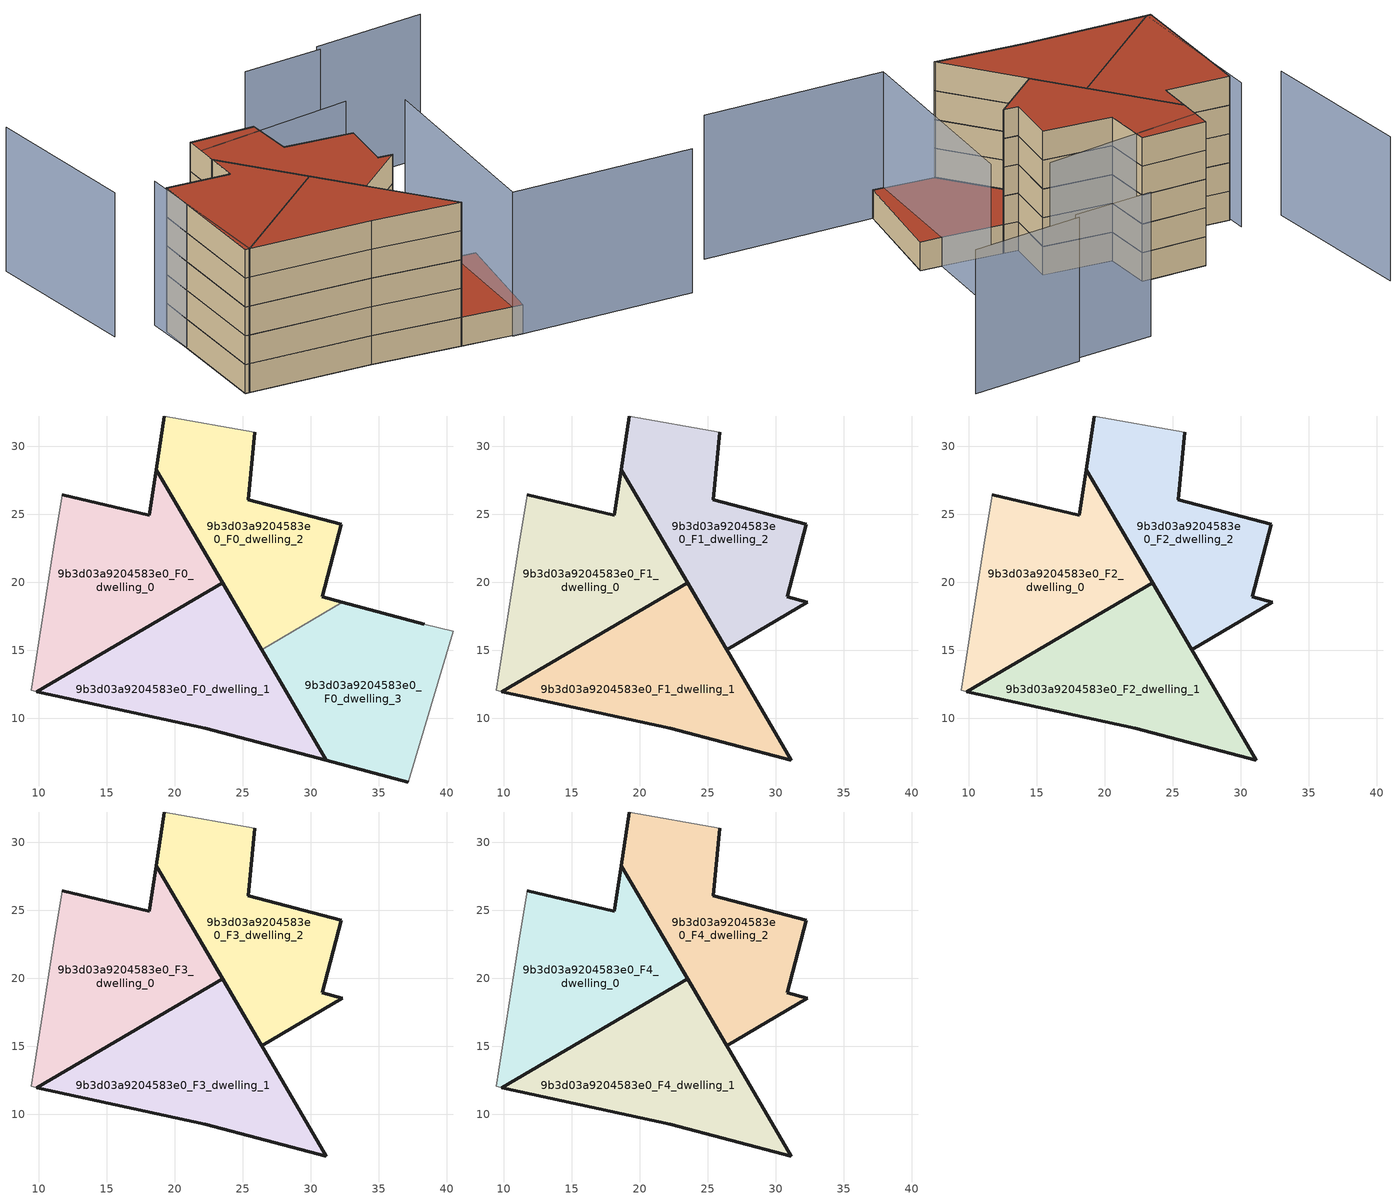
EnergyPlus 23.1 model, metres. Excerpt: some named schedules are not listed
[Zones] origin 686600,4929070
9b3d03a9204583e0_F0_dwelling_0
 floor ground (EU_floor_Construction): 23.51,19.96 18.63,28.3 18.1,24.92 11.71,26.46 11.09,22.67 9.44,12.04 9.85,11.96 z0
 wall outside (EU_wall_Construction): 11.71,26.46 18.1,24.92 18.63,28.3 23.51,19.96 9.85,11.96 z0:3
 wall adiabatic (EU_wall_Construction): 9.85,11.96 9.44,12.04 11.09,22.67 11.71,26.46 z0:3
9b3d03a9204583e0_F0_dwelling_1
 floor ground (EU_floor_Construction): 31.16,6.91 23.51,19.96 9.85,11.96 22.26,9.26 z0
 wall outside (EU_wall_Construction): 22.26,9.26 9.85,11.96 23.51,19.96 31.16,6.91 22.26,9.26 z0:3
9b3d03a9204583e0_F0_dwelling_2
 floor ground (EU_floor_Construction): 32.33,18.53 30.86,18.92 32.27,24.27 25.42,26.06 25.9,31.06 19.23,32.24 18.63,28.3 26.39,15.05 z0
 wall outside (EU_wall_Construction): 26.39,15.05 18.63,28.3 19.23,32.24 / 25.9,31.06 25.42,26.06 32.27,24.27 30.86,18.92 32.33,18.53 z0:3
 wall adiabatic (EU_wall_Construction): 19.23,32.24 25.9,31.06 z0:3
 wall to 9b3d03a9204583e0_F0_dwelling_3 (EU_wall_Construction): 32.33,18.53 26.39,15.05 z0:3
9b3d03a9204583e0_F0_dwelling_3
 floor ground (EU_floor_Construction): 37.19,5.3 40.49,16.4 38.36,16.9 32.33,18.53 26.39,15.05 31.16,6.91 z0
 wall outside (EU_wall_Construction): 37.19,5.3 31.16,6.91 26.39,15.05 / 32.33,18.53 38.36,16.9 z0:3
 wall adiabatic (EU_wall_Construction): 38.36,16.9 40.49,16.4 37.19,5.3 z0:3
 roof outside (EU_roof_Construction): 40.49,16.4 37.19,5.3 31.16,6.91 26.39,15.05 32.33,18.53 38.36,16.9 z3
9b3d03a9204583e0_F1_dwelling_0
 floor to 9b3d03a9204583e0_F0_dwelling_0 (EU_floor_Construction): 23.51,19.96 18.63,28.3 18.1,24.92 11.71,26.46 11.09,22.67 9.44,12.04 9.85,11.96 z3
 wall outside (EU_wall_Construction): 11.71,26.46 18.1,24.92 18.63,28.3 23.51,19.96 9.85,11.96 z3:6
 wall adiabatic (EU_wall_Construction): 9.85,11.96 9.44,12.04 11.09,22.67 11.71,26.46 z3:6
9b3d03a9204583e0_F1_dwelling_1
 floor to 9b3d03a9204583e0_F0_dwelling_1 (EU_floor_Construction): 31.16,6.91 23.51,19.96 9.85,11.96 22.25,9.26 z3
 wall outside (EU_wall_Construction): 22.26,9.26 9.85,11.96 23.51,19.96 31.16,6.91 22.26,9.26 z3:6
9b3d03a9204583e0_F1_dwelling_2
 floor to 9b3d03a9204583e0_F0_dwelling_2 (EU_floor_Construction): 32.33,18.53 30.86,18.92 32.26,24.27 25.42,26.06 25.9,31.06 19.23,32.24 18.63,28.3 26.39,15.05 z3
 wall outside (EU_wall_Construction): 25.9,31.06 25.42,26.06 32.27,24.27 30.86,18.92 32.33,18.53 26.39,15.05 18.63,28.3 19.23,32.24 z3:6
 wall adiabatic (EU_wall_Construction): 19.23,32.24 25.9,31.06 z3:6
9b3d03a9204583e0_F2_dwelling_0
 floor to 9b3d03a9204583e0_F1_dwelling_0 (EU_floor_Construction): 23.51,19.96 18.63,28.3 18.1,24.92 11.71,26.46 11.09,22.67 9.44,12.04 9.85,11.96 z6
 wall outside (EU_wall_Construction): 11.71,26.46 18.1,24.92 18.63,28.3 23.51,19.96 9.85,11.96 z6:9
 wall adiabatic (EU_wall_Construction): 9.85,11.96 9.44,12.04 11.09,22.67 11.71,26.46 z6:9
9b3d03a9204583e0_F2_dwelling_1
 floor to 9b3d03a9204583e0_F1_dwelling_1 (EU_floor_Construction): 31.16,6.91 23.51,19.96 9.85,11.96 22.25,9.26 z6
 wall outside (EU_wall_Construction): 22.26,9.26 9.85,11.96 23.51,19.96 31.16,6.91 22.26,9.26 z6:9
9b3d03a9204583e0_F2_dwelling_2
 floor to 9b3d03a9204583e0_F1_dwelling_2 (EU_floor_Construction): 32.33,18.53 30.86,18.92 32.26,24.27 25.42,26.06 25.9,31.06 19.23,32.24 18.63,28.3 26.39,15.05 z6
 wall outside (EU_wall_Construction): 25.9,31.06 25.42,26.06 32.27,24.27 30.86,18.92 32.33,18.53 26.39,15.05 18.63,28.3 19.23,32.24 z6:9
 wall adiabatic (EU_wall_Construction): 19.23,32.24 25.9,31.06 z6:9
9b3d03a9204583e0_F3_dwelling_0
 floor to 9b3d03a9204583e0_F2_dwelling_0 (EU_floor_Construction): 23.51,19.96 18.63,28.3 18.1,24.92 11.71,26.46 11.09,22.67 9.44,12.04 9.85,11.96 z9
 wall outside (EU_wall_Construction): 11.71,26.46 18.1,24.92 18.63,28.3 23.51,19.96 9.85,11.96 z9:12
 wall adiabatic (EU_wall_Construction): 9.85,11.96 9.44,12.04 11.09,22.67 11.71,26.46 z9:12
9b3d03a9204583e0_F3_dwelling_1
 floor to 9b3d03a9204583e0_F2_dwelling_1 (EU_floor_Construction): 31.16,6.91 23.51,19.96 9.85,11.96 22.25,9.26 z9
 wall outside (EU_wall_Construction): 22.26,9.26 9.85,11.96 23.51,19.96 31.16,6.91 22.26,9.26 z9:12
9b3d03a9204583e0_F3_dwelling_2
 floor to 9b3d03a9204583e0_F2_dwelling_2 (EU_floor_Construction): 32.33,18.53 30.86,18.92 32.26,24.27 25.42,26.06 25.9,31.06 19.23,32.24 18.63,28.3 26.39,15.05 z9
 wall outside (EU_wall_Construction): 25.9,31.06 25.42,26.06 32.27,24.27 30.86,18.92 32.33,18.53 26.39,15.05 18.63,28.3 19.23,32.24 z9:12
 wall adiabatic (EU_wall_Construction): 19.23,32.24 25.9,31.06 z9:12
9b3d03a9204583e0_F4_dwelling_0
 floor to 9b3d03a9204583e0_F3_dwelling_0 (EU_floor_Construction): 23.51,19.96 18.63,28.3 18.1,24.92 11.71,26.46 11.09,22.67 9.44,12.04 9.85,11.96 z12
 wall outside (EU_wall_Construction): 11.71,26.46 18.1,24.92 18.63,28.3 23.51,19.96 9.85,11.96 z12:15
 wall adiabatic (EU_wall_Construction): 9.85,11.96 9.44,12.04 11.09,22.67 11.71,26.46 z12:15
 roof outside (EU_roof_Construction): 18.63,28.3 23.51,19.96 9.85,11.96 9.44,12.04 11.09,22.67 11.71,26.46 18.1,24.92 z15
9b3d03a9204583e0_F4_dwelling_1
 floor to 9b3d03a9204583e0_F3_dwelling_1 (EU_floor_Construction): 31.16,6.91 23.51,19.96 9.85,11.96 22.25,9.26 z12
 wall outside (EU_wall_Construction): 22.26,9.26 9.85,11.96 23.51,19.96 31.16,6.91 22.26,9.26 z12:15
 roof outside (EU_roof_Construction): 23.51,19.96 31.16,6.91 22.26,9.26 9.85,11.96 z15
9b3d03a9204583e0_F4_dwelling_2
 floor to 9b3d03a9204583e0_F3_dwelling_2 (EU_floor_Construction): 32.33,18.53 30.86,18.92 32.26,24.27 25.42,26.06 25.9,31.06 19.23,32.24 18.63,28.3 26.39,15.05 z12
 wall outside (EU_wall_Construction): 25.9,31.06 25.42,26.06 32.27,24.27 30.86,18.92 32.33,18.53 26.39,15.05 18.63,28.3 19.23,32.24 z12:15
 wall adiabatic (EU_wall_Construction): 19.23,32.24 25.9,31.06 z12:15
 roof outside (EU_roof_Construction): 25.9,31.06 25.42,26.06 32.27,24.27 30.86,18.92 32.33,18.53 26.39,15.05 18.63,28.3 19.23,32.24 z15
shading: 54.57,1.88 36.12,5.52 / 36.12,5.52 40.25,26.46 / 11.71,28.15 9.87,12 / 7.94,45.43 7.31,28.66 / 35.77,29.68 19.16,30.33 / 52.29,39.07 40.65,39.98 / 40.58,39.37 32.35,40.25 z0:15
[Building]
EU S2 Campaign: North Axis=0; Terrain=City; Solar Distribution=FullExterior
[Site:Location]
Bologna: Latitude=44.5; Longitude=11.25; Time Zone=1; Elevation=37
[SizingPeriod:WeatherFileDays]
AnnualSizingPeriod: Begin Month=1; Begin Day of Month=1; End Month=12; End Day of Month=31; Day of Week for Start Day=Monday; Use Weather File Daylight Saving Period=No; Use Weather File Rain and Snow Indicators=No
[MATERIAL]
EU_InternalMass_Material: Roughness=MediumRough; Thickness=0.1; Conductivity=1; Density=1800; Specific Heat=900; Thermal Absorptance=0.9; Solar Absorptance=0.7; Visible Absorptance=0.7
[MATERIAL:NOMASS] Roughness=MediumRough; Thermal Absorptance=0.9; Solar Absorptance=0.7; Visible Absorptance=0.7
Name | Thermal Resistance
EU_wall_NoMass | 0.905828
EU_roof_NoMass | 0.37593
EU_floor_NoMass | 0.67114
[CONSTRUCTION]
EU_wall_Construction: EU_wall_NoMass
EU_roof_Construction: EU_roof_NoMass
EU_floor_Construction: EU_floor_NoMass
EU_InternalMass_Construction: EU_InternalMass_Material
[ZONE] Type=1; Multiplier=1; Ceiling Height=autocalculate; Floor Area=autocalculate; Part of Total Floor Area=Yes
Name | Volume
9b3d03a9204583e0_F0_dwelling_0; 9b3d03a9204583e0_F1_dwelling_0; 9b3d03a9204583e0_F2_dwelling_0; 9b3d03a9204583e0_F3_dwelling_0; 9b3d03a9204583e0_F4_dwelling_0 | 351.341
9b3d03a9204583e0_F0_dwelling_1 | 351.325
9b3d03a9204583e0_F1_dwelling_1; 9b3d03a9204583e0_F2_dwelling_1; 9b3d03a9204583e0_F3_dwelling_1; 9b3d03a9204583e0_F4_dwelling_1 | 351.324
9b3d03a9204583e0_F0_dwelling_2 | 351.349
9b3d03a9204583e0_F1_dwelling_2; 9b3d03a9204583e0_F2_dwelling_2; 9b3d03a9204583e0_F3_dwelling_2; 9b3d03a9204583e0_F4_dwelling_2 | 351.348
9b3d03a9204583e0_F0_dwelling_3 | 351.365
[INTERNALMASS] Construction=EU_InternalMass_Construction
Name | Zone or ZoneList | Surface Area
9b3d03a9204583e0_F0_dwelling_0_EU_InternalMass | 9b3d03a9204583e0_F0_dwelling_0 | 117.114
9b3d03a9204583e0_F0_dwelling_1_EU_InternalMass | 9b3d03a9204583e0_F0_dwelling_1 | 117.11
9b3d03a9204583e0_F0_dwelling_2_EU_InternalMass | 9b3d03a9204583e0_F0_dwelling_2 | 117.118
9b3d03a9204583e0_F0_dwelling_3_EU_InternalMass | 9b3d03a9204583e0_F0_dwelling_3 | 117.122
9b3d03a9204583e0_F1_dwelling_0_EU_InternalMass | 9b3d03a9204583e0_F1_dwelling_0 | 156.155
9b3d03a9204583e0_F1_dwelling_1_EU_InternalMass | 9b3d03a9204583e0_F1_dwelling_1 | 156.144
9b3d03a9204583e0_F1_dwelling_2_EU_InternalMass | 9b3d03a9204583e0_F1_dwelling_2 | 156.165
9b3d03a9204583e0_F2_dwelling_0_EU_InternalMass | 9b3d03a9204583e0_F2_dwelling_0 | 156.155
9b3d03a9204583e0_F2_dwelling_1_EU_InternalMass | 9b3d03a9204583e0_F2_dwelling_1 | 156.144
9b3d03a9204583e0_F2_dwelling_2_EU_InternalMass | 9b3d03a9204583e0_F2_dwelling_2 | 156.165
9b3d03a9204583e0_F3_dwelling_0_EU_InternalMass | 9b3d03a9204583e0_F3_dwelling_0 | 156.155
9b3d03a9204583e0_F3_dwelling_1_EU_InternalMass | 9b3d03a9204583e0_F3_dwelling_1 | 156.144
9b3d03a9204583e0_F3_dwelling_2_EU_InternalMass | 9b3d03a9204583e0_F3_dwelling_2 | 156.165
9b3d03a9204583e0_F4_dwelling_0_EU_InternalMass | 9b3d03a9204583e0_F4_dwelling_0 | 156.155
9b3d03a9204583e0_F4_dwelling_1_EU_InternalMass | 9b3d03a9204583e0_F4_dwelling_1 | 156.144
9b3d03a9204583e0_F4_dwelling_2_EU_InternalMass | 9b3d03a9204583e0_F4_dwelling_2 | 156.165
[OTHEREQUIPMENT] Fuel Type=Electricity; Design Level Calculation Method=Watts/Area; Power per Zone Floor Area=1; Fraction Latent=0; Fraction Radiant=0; Fraction Lost=0; Carbon Dioxide Generation Rate=0; EndUse Subcategory=EU_Step8_InternalGains
Name | Zone or ZoneList or Space or SpaceList | Schedule
EU_Step8_InternalGain_9b3d03a9204583e0_F0_dwelling_0_f000 | 9b3d03a9204583e0_F0_dwelling_0 | EU_Step8_GainSchedule_9b3d03a9204583e0_F0_dwelling_0_f000
EU_Step8_InternalGain_9b3d03a9204583e0_F0_dwelling_1_f000 | 9b3d03a9204583e0_F0_dwelling_1 | EU_Step8_GainSchedule_9b3d03a9204583e0_F0_dwelling_1_f000
EU_Step8_InternalGain_9b3d03a9204583e0_F0_dwelling_2_f000 | 9b3d03a9204583e0_F0_dwelling_2 | EU_Step8_GainSchedule_9b3d03a9204583e0_F0_dwelling_2_f000
EU_Step8_InternalGain_9b3d03a9204583e0_F0_dwelling_3_f000 | 9b3d03a9204583e0_F0_dwelling_3 | EU_Step8_GainSchedule_9b3d03a9204583e0_F0_dwelling_3_f000
EU_Step8_InternalGain_9b3d03a9204583e0_F1_dwelling_0_f000 | 9b3d03a9204583e0_F1_dwelling_0 | EU_Step8_GainSchedule_9b3d03a9204583e0_F1_dwelling_0_f000
EU_Step8_InternalGain_9b3d03a9204583e0_F1_dwelling_1_f000 | 9b3d03a9204583e0_F1_dwelling_1 | EU_Step8_GainSchedule_9b3d03a9204583e0_F1_dwelling_1_f000
EU_Step8_InternalGain_9b3d03a9204583e0_F1_dwelling_2_f000 | 9b3d03a9204583e0_F1_dwelling_2 | EU_Step8_GainSchedule_9b3d03a9204583e0_F1_dwelling_2_f000
EU_Step8_InternalGain_9b3d03a9204583e0_F2_dwelling_0_f000 | 9b3d03a9204583e0_F2_dwelling_0 | EU_Step8_GainSchedule_9b3d03a9204583e0_F2_dwelling_0_f000
EU_Step8_InternalGain_9b3d03a9204583e0_F2_dwelling_1_f000 | 9b3d03a9204583e0_F2_dwelling_1 | EU_Step8_GainSchedule_9b3d03a9204583e0_F2_dwelling_1_f000
EU_Step8_InternalGain_9b3d03a9204583e0_F2_dwelling_2_f000 | 9b3d03a9204583e0_F2_dwelling_2 | EU_Step8_GainSchedule_9b3d03a9204583e0_F2_dwelling_2_f000
EU_Step8_InternalGain_9b3d03a9204583e0_F3_dwelling_0_f000 | 9b3d03a9204583e0_F3_dwelling_0 | EU_Step8_GainSchedule_9b3d03a9204583e0_F3_dwelling_0_f000
EU_Step8_InternalGain_9b3d03a9204583e0_F3_dwelling_1_f000 | 9b3d03a9204583e0_F3_dwelling_1 | EU_Step8_GainSchedule_9b3d03a9204583e0_F3_dwelling_1_f000
EU_Step8_InternalGain_9b3d03a9204583e0_F3_dwelling_2_f000 | 9b3d03a9204583e0_F3_dwelling_2 | EU_Step8_GainSchedule_9b3d03a9204583e0_F3_dwelling_2_f000
EU_Step8_InternalGain_9b3d03a9204583e0_F4_dwelling_0_f000 | 9b3d03a9204583e0_F4_dwelling_0 | EU_Step8_GainSchedule_9b3d03a9204583e0_F4_dwelling_0_f000
EU_Step8_InternalGain_9b3d03a9204583e0_F4_dwelling_1_f000 | 9b3d03a9204583e0_F4_dwelling_1 | EU_Step8_GainSchedule_9b3d03a9204583e0_F4_dwelling_1_f000
EU_Step8_InternalGain_9b3d03a9204583e0_F4_dwelling_2_f000 | 9b3d03a9204583e0_F4_dwelling_2 | EU_Step8_GainSchedule_9b3d03a9204583e0_F4_dwelling_2_f000
[ZONEVENTILATION:DESIGNFLOWRATE] Schedule=EU_AlwaysOn; Design Flow Rate Calculation Method=AirChanges/Hour; Air Changes per Hour=0.73129; Ventilation Type=Natural; Fan Pressure Rise=0; Fan Total Efficiency=1; Constant Term Coefficient=1; Temperature Term Coefficient=0; Velocity Term Coefficient=0; Velocity Squared Term Coefficient=0; Minimum Indoor Temperature=-100; Maximum Indoor Temperature=100; Delta Temperature=-100; Minimum Outdoor Temperature=-100; Maximum Outdoor Temperature=100; Maximum Wind Speed=40
Name | Zone or ZoneList or Space or SpaceList
EU_ConstantAir_9b3d03a9204583e0_F0_dwelling_0 | 9b3d03a9204583e0_F0_dwelling_0
EU_ConstantAir_9b3d03a9204583e0_F0_dwelling_1 | 9b3d03a9204583e0_F0_dwelling_1
EU_ConstantAir_9b3d03a9204583e0_F0_dwelling_2 | 9b3d03a9204583e0_F0_dwelling_2
EU_ConstantAir_9b3d03a9204583e0_F0_dwelling_3 | 9b3d03a9204583e0_F0_dwelling_3
EU_ConstantAir_9b3d03a9204583e0_F1_dwelling_0 | 9b3d03a9204583e0_F1_dwelling_0
EU_ConstantAir_9b3d03a9204583e0_F1_dwelling_1 | 9b3d03a9204583e0_F1_dwelling_1
EU_ConstantAir_9b3d03a9204583e0_F1_dwelling_2 | 9b3d03a9204583e0_F1_dwelling_2
EU_ConstantAir_9b3d03a9204583e0_F2_dwelling_0 | 9b3d03a9204583e0_F2_dwelling_0
EU_ConstantAir_9b3d03a9204583e0_F2_dwelling_1 | 9b3d03a9204583e0_F2_dwelling_1
EU_ConstantAir_9b3d03a9204583e0_F2_dwelling_2 | 9b3d03a9204583e0_F2_dwelling_2
EU_ConstantAir_9b3d03a9204583e0_F3_dwelling_0 | 9b3d03a9204583e0_F3_dwelling_0
EU_ConstantAir_9b3d03a9204583e0_F3_dwelling_1 | 9b3d03a9204583e0_F3_dwelling_1
EU_ConstantAir_9b3d03a9204583e0_F3_dwelling_2 | 9b3d03a9204583e0_F3_dwelling_2
EU_ConstantAir_9b3d03a9204583e0_F4_dwelling_0 | 9b3d03a9204583e0_F4_dwelling_0
EU_ConstantAir_9b3d03a9204583e0_F4_dwelling_1 | 9b3d03a9204583e0_F4_dwelling_1
EU_ConstantAir_9b3d03a9204583e0_F4_dwelling_2 | 9b3d03a9204583e0_F4_dwelling_2
[HVACTEMPLATE:THERMOSTAT] Constant Heating Setpoint=20; Constant Cooling Setpoint=50
EU_HeatOnly_9b3d03a9204583e0_F0_dwelling_0; EU_HeatOnly_9b3d03a9204583e0_F0_dwelling_1; EU_HeatOnly_9b3d03a9204583e0_F0_dwelling_2; EU_HeatOnly_9b3d03a9204583e0_F0_dwelling_3; EU_HeatOnly_9b3d03a9204583e0_F1_dwelling_0; EU_HeatOnly_9b3d03a9204583e0_F1_dwelling_1; EU_HeatOnly_9b3d03a9204583e0_F1_dwelling_2; EU_HeatOnly_9b3d03a9204583e0_F2_dwelling_0; EU_HeatOnly_9b3d03a9204583e0_F2_dwelling_1; EU_HeatOnly_9b3d03a9204583e0_F2_dwelling_2; EU_HeatOnly_9b3d03a9204583e0_F3_dwelling_0; EU_HeatOnly_9b3d03a9204583e0_F3_dwelling_1; EU_HeatOnly_9b3d03a9204583e0_F3_dwelling_2; EU_HeatOnly_9b3d03a9204583e0_F4_dwelling_0; EU_HeatOnly_9b3d03a9204583e0_F4_dwelling_1; EU_HeatOnly_9b3d03a9204583e0_F4_dwelling_2
[HVACTEMPLATE:ZONE:IDEALLOADSAIRSYSTEM] System Availability Schedule=EU_AlwaysOn; Maximum Heating Supply Air Temperature=50; Minimum Cooling Supply Air Temperature=13; Maximum Heating Supply Air Humidity Ratio=0.0156; Minimum Cooling Supply Air Humidity Ratio=0.0077; Heating Limit=NoLimit; Cooling Limit=NoLimit; Heating Availability Schedule=EU_AlwaysOn; Cooling Availability Schedule=EU_CoolingOff; Dehumidification Control Type=ConstantSensibleHeatRatio; Cooling Sensible Heat Ratio=0.7; Dehumidification Setpoint=60; Humidification Control Type=None; Humidification Setpoint=30; Outdoor Air Method=None; Outdoor Air Flow Rate per Person=0.00944; Outdoor Air Flow Rate per Zone Floor Area=0; Outdoor Air Flow Rate per Zone=0; Demand Controlled Ventilation Type=None; Outdoor Air Economizer Type=NoEconomizer; Heat Recovery Type=None; Sensible Heat Recovery Effectiveness=0.7; Latent Heat Recovery Effectiveness=0.65
Name | Template Thermostat
9b3d03a9204583e0_F0_dwelling_0 | EU_HeatOnly_9b3d03a9204583e0_F0_dwelling_0
9b3d03a9204583e0_F0_dwelling_1 | EU_HeatOnly_9b3d03a9204583e0_F0_dwelling_1
9b3d03a9204583e0_F0_dwelling_2 | EU_HeatOnly_9b3d03a9204583e0_F0_dwelling_2
9b3d03a9204583e0_F0_dwelling_3 | EU_HeatOnly_9b3d03a9204583e0_F0_dwelling_3
9b3d03a9204583e0_F1_dwelling_0 | EU_HeatOnly_9b3d03a9204583e0_F1_dwelling_0
9b3d03a9204583e0_F1_dwelling_1 | EU_HeatOnly_9b3d03a9204583e0_F1_dwelling_1
9b3d03a9204583e0_F1_dwelling_2 | EU_HeatOnly_9b3d03a9204583e0_F1_dwelling_2
9b3d03a9204583e0_F2_dwelling_0 | EU_HeatOnly_9b3d03a9204583e0_F2_dwelling_0
9b3d03a9204583e0_F2_dwelling_1 | EU_HeatOnly_9b3d03a9204583e0_F2_dwelling_1
9b3d03a9204583e0_F2_dwelling_2 | EU_HeatOnly_9b3d03a9204583e0_F2_dwelling_2
9b3d03a9204583e0_F3_dwelling_0 | EU_HeatOnly_9b3d03a9204583e0_F3_dwelling_0
9b3d03a9204583e0_F3_dwelling_1 | EU_HeatOnly_9b3d03a9204583e0_F3_dwelling_1
9b3d03a9204583e0_F3_dwelling_2 | EU_HeatOnly_9b3d03a9204583e0_F3_dwelling_2
9b3d03a9204583e0_F4_dwelling_0 | EU_HeatOnly_9b3d03a9204583e0_F4_dwelling_0
9b3d03a9204583e0_F4_dwelling_1 | EU_HeatOnly_9b3d03a9204583e0_F4_dwelling_1
9b3d03a9204583e0_F4_dwelling_2 | EU_HeatOnly_9b3d03a9204583e0_F4_dwelling_2
